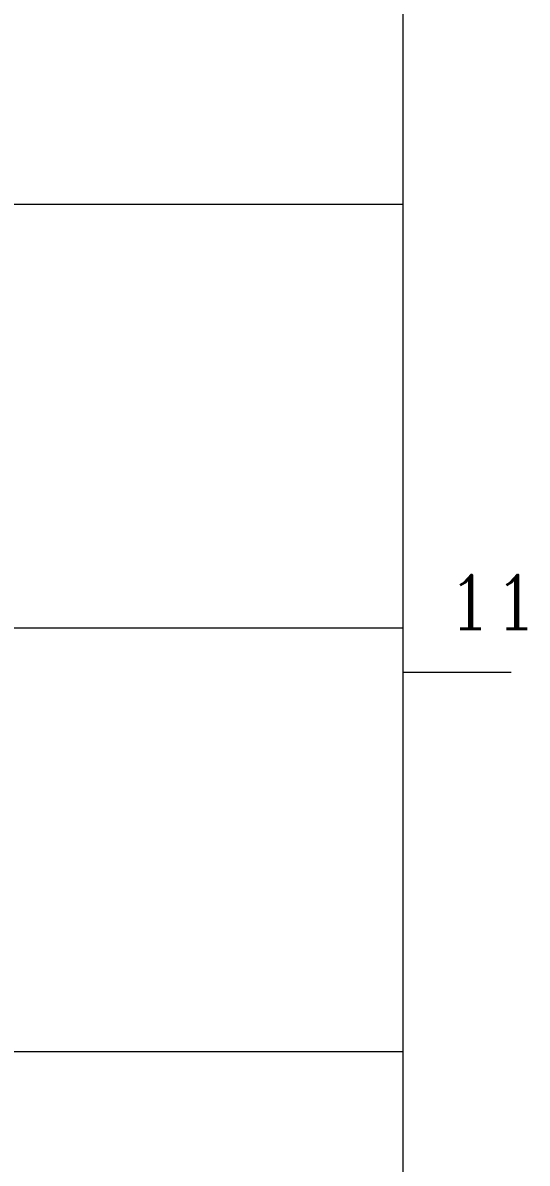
# Model space of a CAD drawing. Header units: millimetres. Extents: x -300 to 383236, y -195106 to -144646.
# Drawn here: x 380219 to 382240, y -190498 to -185931 of the extents above; entities that cross this region are included whole.
import ezdxf

# ---------------------------------------------------------------- set-up
doc = ezdxf.new("R2010")
doc.units = ezdxf.units.MM
doc.header["$LTSCALE"] = 60
doc.layers.add('1', color=7, linetype='Continuous')
doc.layers.add('TAN-TIT', color=30, linetype='Continuous', lineweight=0)
doc.styles.add('COM', font='COMPLEX', dxfattribs={"height": 5})

# ---------------------------------------------------------------- blocks, each defined once
blk = doc.blocks.new('BORDER')
at = {"layer": 'TAN-TIT'}
for p, q in [((232823, 3520), (232823, 164680)), ((193237, 28163), (232823, 28163)), ((193237, 22508), (232823, 22508)), ((232823, 21915), (234266, 21915)), ((193237, 16852), (232823, 16852))]:
    blk.add_line(p, q, dxfattribs=at)
at = {"layer": 'TAN-TIT', "style": 'COM'}
blk.add_text('11', height=721, dxfattribs=at).set_placement((233400, 22492))

msp = doc.modelspace()

# ---------------------------------------------------------------- block references
at = {"layer": '1', "xscale": 0.3, "yscale": 0.3, "zscale": 0.3}
msp.add_blockref('BORDER', (311895.7, -195106.1), dxfattribs=at)

doc.saveas('drawing.dxf')
